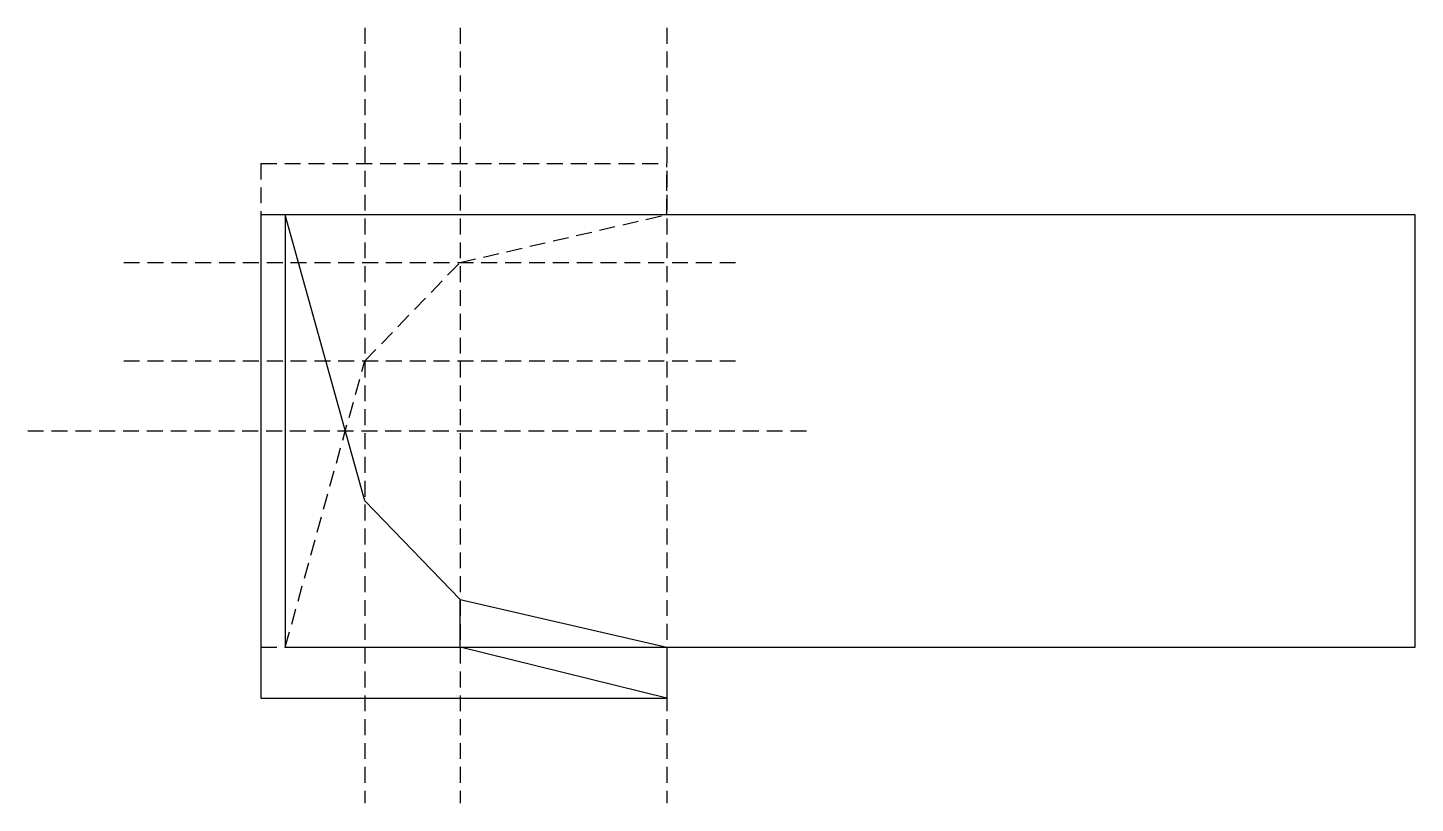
# Model space of a CAD drawing. Header units: millimetres. Extents: x -43.6 to 0, y -4.9 to 19.5.
import ezdxf

# ---------------------------------------------------------------- set-up
doc = ezdxf.new("R2010")
doc.units = ezdxf.units.MM
doc.linetypes.add('DASHED', pattern=[0.75, 0.5, -0.25])
doc.layers.get('0').update_dxf_attribs({"linetype": 'CONTINUOUS'})

msp = doc.modelspace()

# ---------------------------------------------------------------- linework, layer by layer
at = {"linetype": 'DASHED'}
for p, q in [((-33.021, 19.48), (-33.021, -4.912)), ((-30.021, 19.48), (-30.021, -4.912)), ((-23.521, 19.48), (-23.521, -4.912)), ((-36.289, 15.209), (-23.521, 15.209)), ((-36.289, 15.209), (-36.289, 0)), ((-23.521, 13.6), (-23.521, 15.209)), ((-30.021, 12.1), (-23.521, 13.6)), ((-40.604, 12.1), (-21.104, 12.1)), ((-33.021, 9), (-30.021, 12.1)), ((-40.604, 9), (-21.104, 9)), ((-35.521, 0), (-33.021, 9)), ((-43.625, 6.8), (-19.049, 6.8)), ((-36.289, 0), (-35.521, 0))]:
    msp.add_line(p, q, dxfattribs=at)
for p, q in [((-30.021, 1.5), (-23.521, 0)), ((-23.521, 0), (-23.521, -1.609))]:
    msp.add_line(p, q)
for points in [[(-36.289, -1.609), (-23.521, -1.609), (-30.021, 0), (-30.021, 1.5), (-33.021, 4.6), (-35.521, 13.6), (-36.289, 13.6)], [(0.029, 0), (0.029, 13.6), (-35.521, 13.6), (-35.521, 0)]]:
    msp.add_lwpolyline(points, close=True)

doc.saveas('drawing.dxf')
